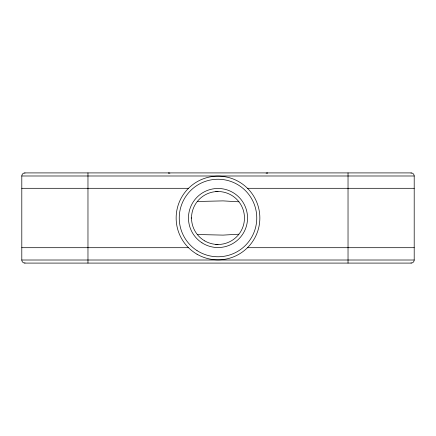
<?xml version="1.0" encoding="UTF-8"?>
<svg xmlns="http://www.w3.org/2000/svg" width="436" height="436" viewBox="0 0 436 436"><rect width="100%" height="100%" fill="white"/><g stroke="black" fill="none" stroke-linecap="round" stroke-linejoin="round"><path stroke-width="0.65" d="M267.519 173.256L267.519 172.912A3.079 3.074 -90 0 0 266.107 173.256M238.803 234.208L223.052 235.113L197.394 234.514M218 244.465L215.787 244.721M197.394 201.487L223.052 200.887L238.939 201.808M24.879 172.912L411.121 172.912A3.079 3.079 0 0 1 414.2 175.991L414.2 260.009A3.079 3.079 0 0 1 411.121 263.088L24.879 263.088A3.079 3.079 0 0 1 21.8 260.009L21.8 175.991A3.079 3.079 0 0 1 24.879 172.912L24.879 173.256M21.8 175.991L414.2 175.991M21.8 188.303L188.505 188.303M247.495 188.303L414.2 188.303M191.148 218L191.535 218M21.8 247.697L188.505 247.697M247.495 247.697L414.2 247.697M21.8 260.009L414.2 260.009M215.787 191.279L218 191.535M411.121 172.923L411.121 173.326M411.121 262.745L411.121 263.088M348.032 172.912L348.032 263.088M168.481 173.256L168.481 172.923A3.079 3.074 90 0 1 169.893 173.256M87.968 172.912L87.968 263.088M24.879 262.745L24.879 263.088M197.072 254.248A41.856 41.856 0 0 0 259.856 218A41.856 41.856 0 0 0 197.072 181.752A41.856 41.856 0 0 0 197.072 254.248M204.767 240.923A26.465 26.465 0 0 0 244.465 218A26.465 26.465 0 0 0 204.767 195.077A26.465 26.465 0 0 0 204.767 240.923M197.007 250.591A38.766 38.766 0 0 0 256.722 219.902A38.766 38.766 0 0 0 200.288 183.534A38.766 38.766 0 0 0 197.007 250.591M201.999 242.83A29.539 29.539 0 0 0 247.506 219.45A29.539 29.539 0 0 0 204.506 191.731A29.539 29.539 0 0 0 201.999 242.83"/></g></svg>
